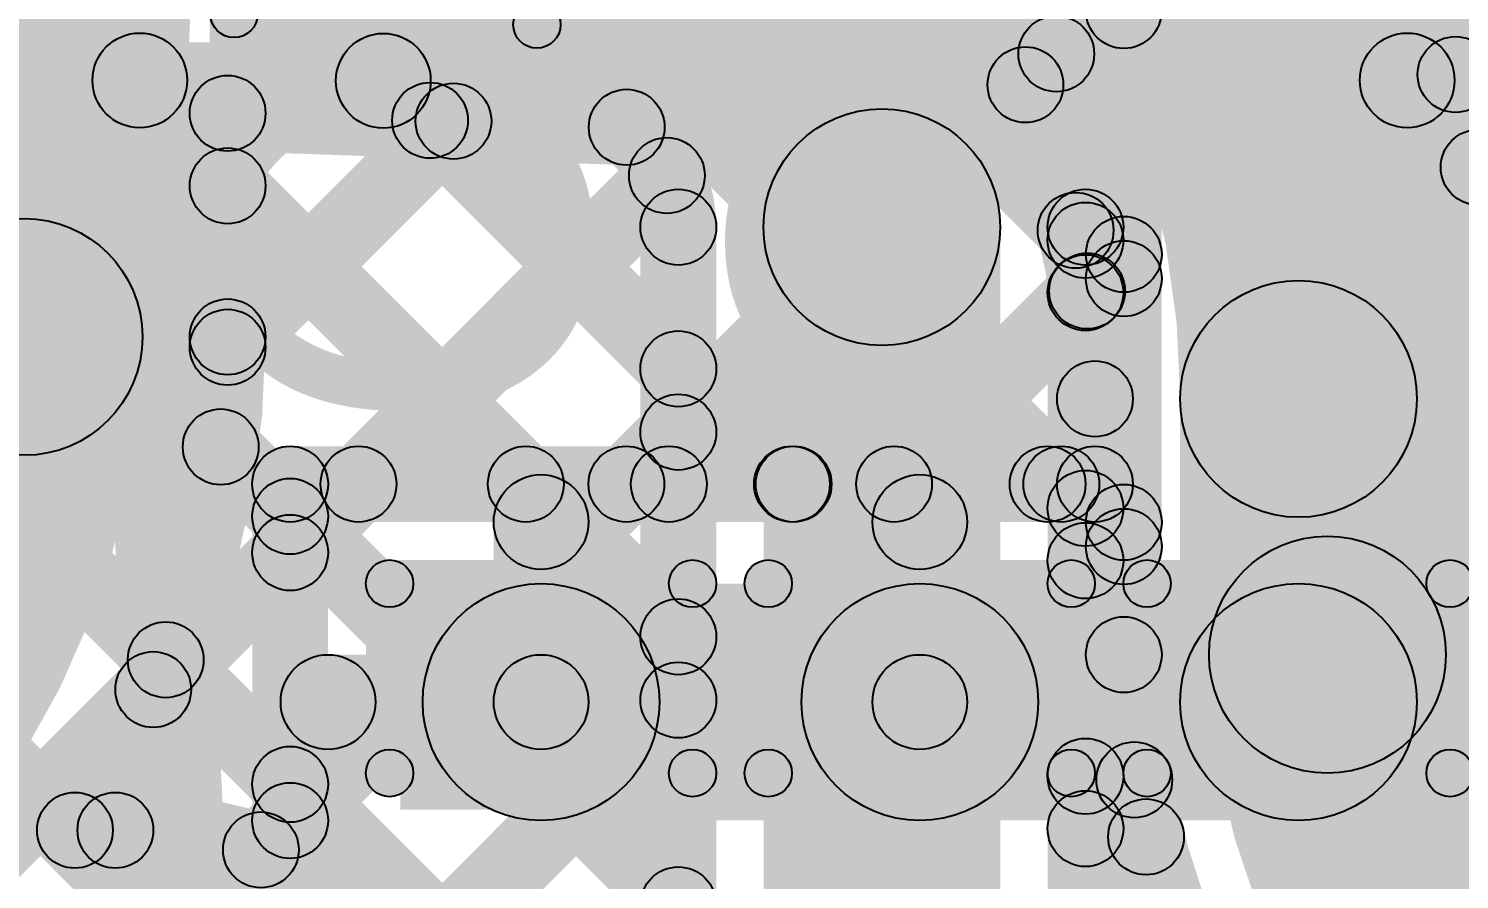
# Model space of a CAD drawing. Header units: millimetres. Extents: x -2.17 to 2.17, y -2.17 to 2.17.
# Drawn here: x -0.9881 to -0.837, y -0.0833 to 0.0065 of the extents above; entities that cross this region are included whole.
import ezdxf

# ---------------------------------------------------------------- set-up
doc = ezdxf.new("R2010")
doc.units = ezdxf.units.MM
doc.header["$MEASUREMENT"] = 0
for name, color, linetype in [('BottomLayer', 5, 'Continuous'), ('BottomOverlay', 54, 'Continuous'), ('BottomPaste', 16, 'Continuous'), ('BottomSolder', 6, 'Continuous'), ('Mechanical1', 6, 'Continuous'), ('Mechanical2', 216, 'Continuous'), ('TopLayer', 1, 'Continuous'), ('TopOverlay', 2, 'Continuous'), ('TopPaste', 8, 'Continuous'), ('TopSolder', 216, 'Continuous')]:
    doc.layers.add(name, color=color, linetype=linetype)

# ---------------------------------------------------------------- blocks, each defined once
blk = doc.blocks.new('C__0402_386')
at = {"layer": 'TopLayer'}
for points in [[(-0.0275, -0.0125), (-0.0275, 0.0125), (-0.0095, 0.0125), (-0.0095, -0.0125)], [(0.0095, -0.0125), (0.0095, 0.0125), (0.0275, 0.0125), (0.0275, -0.0125)]]:
    blk.add_hatch(color=1, dxfattribs=at).paths.add_polyline_path(points)
at = {"layer": 'TopOverlay'}
h = blk.add_hatch(color=2, dxfattribs=at)
edge = h.paths.add_edge_path()
edge.add_arc((-0.031, 0.016), 0.0025, 0, 360)
h = blk.add_hatch(color=2, dxfattribs=at)
edge = h.paths.add_edge_path()
edge.add_arc((-0.031, 0.016), 0.0025, 0, 360)
for points in [[(-0.031, 0.0135), (-0.031, 0.0185), (-0.011, 0.0185), (-0.011, 0.0135)], [(0.011, 0.0135), (0.011, 0.0185), (0.031, 0.0185), (0.031, 0.0135)], [(-0.0335, 0.016), (-0.0285, 0.016), (-0.0285, -0.016), (-0.0335, -0.016)], [(0.0285, 0.016), (0.0335, 0.016), (0.0335, -0.016), (0.0285, -0.016)], [(-0.031, -0.0185), (-0.031, -0.0135), (-0.011, -0.0135), (-0.011, -0.0185)], [(0.011, -0.0185), (0.011, -0.0135), (0.031, -0.0135), (0.031, -0.0185)]]:
    blk.add_hatch(color=2, dxfattribs=at).paths.add_polyline_path(points)
h = blk.add_hatch(color=2, dxfattribs=at)
edge = h.paths.add_edge_path()
edge.add_arc((-0.011, 0.016), 0.0025, 0, 360)
h = blk.add_hatch(color=2, dxfattribs=at)
edge = h.paths.add_edge_path()
edge.add_arc((0.011, 0.016), 0.0025, 0, 360)
h = blk.add_hatch(color=2, dxfattribs=at)
edge = h.paths.add_edge_path()
edge.add_arc((0.031, 0.016), 0.0025, 0, 360)
h = blk.add_hatch(color=2, dxfattribs=at)
edge = h.paths.add_edge_path()
edge.add_arc((0.031, 0.016), 0.0025, 0, 360)
h = blk.add_hatch(color=2, dxfattribs=at)
edge = h.paths.add_edge_path()
edge.add_arc((-0.031, -0.016), 0.0025, 0, 360)
h = blk.add_hatch(color=2, dxfattribs=at)
edge = h.paths.add_edge_path()
edge.add_arc((-0.031, -0.016), 0.0025, 0, 360)
h = blk.add_hatch(color=2, dxfattribs=at)
edge = h.paths.add_edge_path()
edge.add_arc((-0.011, -0.016), 0.0025, 0, 360)
h = blk.add_hatch(color=2, dxfattribs=at)
edge = h.paths.add_edge_path()
edge.add_arc((0.011, -0.016), 0.0025, 0, 360)
h = blk.add_hatch(color=2, dxfattribs=at)
edge = h.paths.add_edge_path()
edge.add_arc((0.031, -0.016), 0.0025, 0, 360)
h = blk.add_hatch(color=2, dxfattribs=at)
edge = h.paths.add_edge_path()
edge.add_arc((0.031, -0.016), 0.0025, 0, 360)
at = {"layer": 'TopPaste'}
for points in [[(-0.0275, -0.0125), (-0.0275, 0.0125), (-0.0095, 0.0125), (-0.0095, -0.0125)], [(0.0095, -0.0125), (0.0095, 0.0125), (0.0275, 0.0125), (0.0275, -0.0125)]]:
    blk.add_hatch(color=8, dxfattribs=at).paths.add_polyline_path(points)
at = {"layer": 'TopSolder'}
for points in [[(-0.02986, -0.01486), (-0.02986, 0.01486), (-0.00714, 0.01486), (-0.00714, -0.01486)], [(0.00714, -0.01486), (0.00714, 0.01486), (0.02986, 0.01486), (0.02986, -0.01486)]]:
    blk.add_hatch(color=216, dxfattribs=at).paths.add_polyline_path(points)
at = {"layer": 'TopOverlay'}
for centre in [(-0.031, 0.016), (-0.031, 0.016), (-0.011, 0.016), (0.011, 0.016), (0.031, 0.016), (0.031, 0.016), (-0.031, -0.016), (-0.031, -0.016), (-0.011, -0.016), (0.011, -0.016), (0.031, -0.016), (0.031, -0.016)]:
    blk.add_circle(centre, 0.0025, dxfattribs=at)
blk = doc.blocks.new('C__0402_B_445')
at = {"layer": 'BottomLayer'}
for points in [[(-0.0095, 0.0125), (-0.0095, -0.0125), (-0.0275, -0.0125), (-0.0275, 0.0125)], [(0.0275, 0.0125), (0.0275, -0.0125), (0.0095, -0.0125), (0.0095, 0.0125)]]:
    blk.add_hatch(color=5, dxfattribs=at).paths.add_polyline_path(points)
at = {"layer": 'BottomOverlay'}
h = blk.add_hatch(color=54, dxfattribs=at)
edge = h.paths.add_edge_path()
edge.add_arc((-0.031, 0.016), 0.0025, 0, 360)
h = blk.add_hatch(color=54, dxfattribs=at)
edge = h.paths.add_edge_path()
edge.add_arc((-0.031, 0.016), 0.0025, 0, 360)
for points in [[(-0.031, 0.0135), (-0.031, 0.0185), (-0.011, 0.0185), (-0.011, 0.0135)], [(0.011, 0.0135), (0.011, 0.0185), (0.031, 0.0185), (0.031, 0.0135)], [(-0.0335, 0.016), (-0.0285, 0.016), (-0.0285, -0.016), (-0.0335, -0.016)], [(0.0285, 0.016), (0.0335, 0.016), (0.0335, -0.016), (0.0285, -0.016)], [(-0.031, -0.0185), (-0.031, -0.0135), (-0.011, -0.0135), (-0.011, -0.0185)], [(0.011, -0.0185), (0.011, -0.0135), (0.031, -0.0135), (0.031, -0.0185)]]:
    blk.add_hatch(color=54, dxfattribs=at).paths.add_polyline_path(points)
h = blk.add_hatch(color=54, dxfattribs=at)
edge = h.paths.add_edge_path()
edge.add_arc((-0.011, 0.016), 0.0025, 0, 360)
h = blk.add_hatch(color=54, dxfattribs=at)
edge = h.paths.add_edge_path()
edge.add_arc((0.011, 0.016), 0.0025, 0, 360)
h = blk.add_hatch(color=54, dxfattribs=at)
edge = h.paths.add_edge_path()
edge.add_arc((0.031, 0.016), 0.0025, 0, 360)
h = blk.add_hatch(color=54, dxfattribs=at)
edge = h.paths.add_edge_path()
edge.add_arc((0.031, 0.016), 0.0025, 0, 360)
h = blk.add_hatch(color=54, dxfattribs=at)
edge = h.paths.add_edge_path()
edge.add_arc((-0.031, -0.016), 0.0025, 0, 360)
h = blk.add_hatch(color=54, dxfattribs=at)
edge = h.paths.add_edge_path()
edge.add_arc((-0.031, -0.016), 0.0025, 0, 360)
h = blk.add_hatch(color=54, dxfattribs=at)
edge = h.paths.add_edge_path()
edge.add_arc((-0.011, -0.016), 0.0025, 0, 360)
h = blk.add_hatch(color=54, dxfattribs=at)
edge = h.paths.add_edge_path()
edge.add_arc((0.011, -0.016), 0.0025, 0, 360)
h = blk.add_hatch(color=54, dxfattribs=at)
edge = h.paths.add_edge_path()
edge.add_arc((0.031, -0.016), 0.0025, 0, 360)
h = blk.add_hatch(color=54, dxfattribs=at)
edge = h.paths.add_edge_path()
edge.add_arc((0.031, -0.016), 0.0025, 0, 360)
at = {"layer": 'BottomPaste'}
for points in [[(-0.0095, 0.0125), (-0.0095, -0.0125), (-0.0275, -0.0125), (-0.0275, 0.0125)], [(0.0275, 0.0125), (0.0275, -0.0125), (0.0095, -0.0125), (0.0095, 0.0125)]]:
    blk.add_hatch(color=16, dxfattribs=at).paths.add_polyline_path(points)
at = {"layer": 'BottomSolder'}
for points in [[(-0.00714, 0.01486), (-0.00714, -0.01486), (-0.02986, -0.01486), (-0.02986, 0.01486)], [(0.02986, 0.01486), (0.02986, -0.01486), (0.00714, -0.01486), (0.00714, 0.01486)]]:
    blk.add_hatch(color=6, dxfattribs=at).paths.add_polyline_path(points)
at = {"layer": 'BottomOverlay'}
for centre in [(-0.031, 0.016), (-0.031, 0.016), (-0.011, 0.016), (0.011, 0.016), (0.031, 0.016), (0.031, 0.016), (-0.031, -0.016), (-0.031, -0.016), (-0.011, -0.016), (0.011, -0.016), (0.031, -0.016), (0.031, -0.016)]:
    blk.add_circle(centre, 0.0025, dxfattribs=at)
blk = doc.blocks.new('C__0402_B_446')
at = {"layer": 'BottomLayer'}
for points in [[(-0.0095, 0.0125), (-0.0095, -0.0125), (-0.0275, -0.0125), (-0.0275, 0.0125)], [(0.0275, 0.0125), (0.0275, -0.0125), (0.0095, -0.0125), (0.0095, 0.0125)]]:
    blk.add_hatch(color=5, dxfattribs=at).paths.add_polyline_path(points)
at = {"layer": 'BottomOverlay'}
h = blk.add_hatch(color=54, dxfattribs=at)
edge = h.paths.add_edge_path()
edge.add_arc((-0.031, 0.016), 0.0025, 0, 360)
h = blk.add_hatch(color=54, dxfattribs=at)
edge = h.paths.add_edge_path()
edge.add_arc((-0.031, 0.016), 0.0025, 0, 360)
for points in [[(-0.031, 0.0135), (-0.031, 0.0185), (-0.011, 0.0185), (-0.011, 0.0135)], [(0.011, 0.0135), (0.011, 0.0185), (0.031, 0.0185), (0.031, 0.0135)], [(-0.0335, 0.016), (-0.0285, 0.016), (-0.0285, -0.016), (-0.0335, -0.016)], [(0.0285, 0.016), (0.0335, 0.016), (0.0335, -0.016), (0.0285, -0.016)], [(-0.031, -0.0185), (-0.031, -0.0135), (-0.011, -0.0135), (-0.011, -0.0185)], [(0.011, -0.0185), (0.011, -0.0135), (0.031, -0.0135), (0.031, -0.0185)]]:
    blk.add_hatch(color=54, dxfattribs=at).paths.add_polyline_path(points)
h = blk.add_hatch(color=54, dxfattribs=at)
edge = h.paths.add_edge_path()
edge.add_arc((-0.011, 0.016), 0.0025, 0, 360)
h = blk.add_hatch(color=54, dxfattribs=at)
edge = h.paths.add_edge_path()
edge.add_arc((0.011, 0.016), 0.0025, 0, 360)
h = blk.add_hatch(color=54, dxfattribs=at)
edge = h.paths.add_edge_path()
edge.add_arc((0.031, 0.016), 0.0025, 0, 360)
h = blk.add_hatch(color=54, dxfattribs=at)
edge = h.paths.add_edge_path()
edge.add_arc((0.031, 0.016), 0.0025, 0, 360)
h = blk.add_hatch(color=54, dxfattribs=at)
edge = h.paths.add_edge_path()
edge.add_arc((-0.031, -0.016), 0.0025, 0, 360)
h = blk.add_hatch(color=54, dxfattribs=at)
edge = h.paths.add_edge_path()
edge.add_arc((-0.031, -0.016), 0.0025, 0, 360)
h = blk.add_hatch(color=54, dxfattribs=at)
edge = h.paths.add_edge_path()
edge.add_arc((-0.011, -0.016), 0.0025, 0, 360)
h = blk.add_hatch(color=54, dxfattribs=at)
edge = h.paths.add_edge_path()
edge.add_arc((0.011, -0.016), 0.0025, 0, 360)
h = blk.add_hatch(color=54, dxfattribs=at)
edge = h.paths.add_edge_path()
edge.add_arc((0.031, -0.016), 0.0025, 0, 360)
h = blk.add_hatch(color=54, dxfattribs=at)
edge = h.paths.add_edge_path()
edge.add_arc((0.031, -0.016), 0.0025, 0, 360)
at = {"layer": 'BottomPaste'}
for points in [[(-0.0095, 0.0125), (-0.0095, -0.0125), (-0.0275, -0.0125), (-0.0275, 0.0125)], [(0.0275, 0.0125), (0.0275, -0.0125), (0.0095, -0.0125), (0.0095, 0.0125)]]:
    blk.add_hatch(color=16, dxfattribs=at).paths.add_polyline_path(points)
at = {"layer": 'BottomSolder'}
for points in [[(-0.00714, 0.01486), (-0.00714, -0.01486), (-0.02986, -0.01486), (-0.02986, 0.01486)], [(0.02986, 0.01486), (0.02986, -0.01486), (0.00714, -0.01486), (0.00714, 0.01486)]]:
    blk.add_hatch(color=6, dxfattribs=at).paths.add_polyline_path(points)
at = {"layer": 'BottomOverlay'}
for centre in [(-0.031, 0.016), (-0.031, 0.016), (-0.011, 0.016), (0.011, 0.016), (0.031, 0.016), (0.031, 0.016), (-0.031, -0.016), (-0.031, -0.016), (-0.011, -0.016), (0.011, -0.016), (0.031, -0.016), (0.031, -0.016)]:
    blk.add_circle(centre, 0.0025, dxfattribs=at)
blk = doc.blocks.new('C__0402_B_447')
at = {"layer": 'BottomLayer'}
for points in [[(-0.0095, 0.0125), (-0.0095, -0.0125), (-0.0275, -0.0125), (-0.0275, 0.0125)], [(0.0275, 0.0125), (0.0275, -0.0125), (0.0095, -0.0125), (0.0095, 0.0125)]]:
    blk.add_hatch(color=5, dxfattribs=at).paths.add_polyline_path(points)
at = {"layer": 'BottomOverlay'}
h = blk.add_hatch(color=54, dxfattribs=at)
edge = h.paths.add_edge_path()
edge.add_arc((-0.031, 0.016), 0.0025, 0, 360)
h = blk.add_hatch(color=54, dxfattribs=at)
edge = h.paths.add_edge_path()
edge.add_arc((-0.031, 0.016), 0.0025, 0, 360)
for points in [[(-0.031, 0.0135), (-0.031, 0.0185), (-0.011, 0.0185), (-0.011, 0.0135)], [(0.011, 0.0135), (0.011, 0.0185), (0.031, 0.0185), (0.031, 0.0135)], [(-0.0335, 0.016), (-0.0285, 0.016), (-0.0285, -0.016), (-0.0335, -0.016)], [(0.0285, 0.016), (0.0335, 0.016), (0.0335, -0.016), (0.0285, -0.016)], [(-0.031, -0.0185), (-0.031, -0.0135), (-0.011, -0.0135), (-0.011, -0.0185)], [(0.011, -0.0185), (0.011, -0.0135), (0.031, -0.0135), (0.031, -0.0185)]]:
    blk.add_hatch(color=54, dxfattribs=at).paths.add_polyline_path(points)
h = blk.add_hatch(color=54, dxfattribs=at)
edge = h.paths.add_edge_path()
edge.add_arc((-0.011, 0.016), 0.0025, 0, 360)
h = blk.add_hatch(color=54, dxfattribs=at)
edge = h.paths.add_edge_path()
edge.add_arc((0.011, 0.016), 0.0025, 0, 360)
h = blk.add_hatch(color=54, dxfattribs=at)
edge = h.paths.add_edge_path()
edge.add_arc((0.031, 0.016), 0.0025, 0, 360)
h = blk.add_hatch(color=54, dxfattribs=at)
edge = h.paths.add_edge_path()
edge.add_arc((0.031, 0.016), 0.0025, 0, 360)
h = blk.add_hatch(color=54, dxfattribs=at)
edge = h.paths.add_edge_path()
edge.add_arc((-0.031, -0.016), 0.0025, 0, 360)
h = blk.add_hatch(color=54, dxfattribs=at)
edge = h.paths.add_edge_path()
edge.add_arc((-0.031, -0.016), 0.0025, 0, 360)
h = blk.add_hatch(color=54, dxfattribs=at)
edge = h.paths.add_edge_path()
edge.add_arc((-0.011, -0.016), 0.0025, 0, 360)
h = blk.add_hatch(color=54, dxfattribs=at)
edge = h.paths.add_edge_path()
edge.add_arc((0.011, -0.016), 0.0025, 0, 360)
h = blk.add_hatch(color=54, dxfattribs=at)
edge = h.paths.add_edge_path()
edge.add_arc((0.031, -0.016), 0.0025, 0, 360)
h = blk.add_hatch(color=54, dxfattribs=at)
edge = h.paths.add_edge_path()
edge.add_arc((0.031, -0.016), 0.0025, 0, 360)
at = {"layer": 'BottomPaste'}
for points in [[(-0.0095, 0.0125), (-0.0095, -0.0125), (-0.0275, -0.0125), (-0.0275, 0.0125)], [(0.0275, 0.0125), (0.0275, -0.0125), (0.0095, -0.0125), (0.0095, 0.0125)]]:
    blk.add_hatch(color=16, dxfattribs=at).paths.add_polyline_path(points)
at = {"layer": 'BottomSolder'}
for points in [[(-0.00714, 0.01486), (-0.00714, -0.01486), (-0.02986, -0.01486), (-0.02986, 0.01486)], [(0.02986, 0.01486), (0.02986, -0.01486), (0.00714, -0.01486), (0.00714, 0.01486)]]:
    blk.add_hatch(color=6, dxfattribs=at).paths.add_polyline_path(points)
at = {"layer": 'BottomOverlay'}
for centre in [(-0.031, 0.016), (-0.031, 0.016), (-0.011, 0.016), (0.011, 0.016), (0.031, 0.016), (0.031, 0.016), (-0.031, -0.016), (-0.031, -0.016), (-0.011, -0.016), (0.011, -0.016), (0.031, -0.016), (0.031, -0.016)]:
    blk.add_circle(centre, 0.0025, dxfattribs=at)

msp = doc.modelspace()

# ---------------------------------------------------------------- hatches: boundary and pattern name
at = {"layer": 'BottomLayer'}
for points in [[(-1.16684, -0.17598), (-1.1725, -0.17032), (-0.95353, 0.04865), (-0.94787, 0.04299)], [(-1.08251, 0.04306), (-1.07685, 0.04872), (-0.95767, -0.07047), (-0.96333, -0.07612)], [(-1.05423, 0.04306), (-1.04857, 0.04872), (-0.95767, -0.04218), (-0.96333, -0.04784)], [(-1.02594, 0.04306), (-1.02029, 0.04872), (-0.93279, -0.03878), (-0.93844, -0.04444)], [(-0.99766, 0.04306), (-0.992, 0.04872), (-0.9045, -0.03878), (-0.91016, -0.04444)], [(-0.96937, 0.04306), (-0.96372, 0.04872), (-0.87622, -0.03878), (-0.88187, -0.04444)], [(-0.93905, 0.04102), (-0.93339, 0.04668), (-0.87471, -0.012), (-0.88037, -0.01766)], [(-1.14352, -0.18094), (-1.14917, -0.17528), (-0.92993, 0.04396), (-0.92427, 0.03831)], [(-1.09708, 0.02934), (-1.09142, 0.035), (-0.95267, -0.10375), (-0.95833, -0.10941)], [(-1.11523, -0.18094), (-1.12089, -0.17528), (-0.91138, 0.03422), (-0.90572, 0.02857)], [(-0.95045, -0.04444), (-0.9561, -0.03878), (-0.89667, 0.02065), (-0.89101, 0.01499)], [(-0.92216, -0.04444), (-0.92782, -0.03878), (-0.88567, 0.00337), (-0.88001, -0.00229)], [(-0.84025, -0.00121), (-0.83459, 0.00445), (-0.82833, -0.00182), (-0.83398, -0.00748)], [(-0.83215, -0.011), (-0.83781, -0.00534), (-0.83503, -0.00256), (-0.82938, -0.00822)], [(-0.89388, -0.04444), (-0.89953, -0.03878), (-0.87916, -0.0184), (-0.8735, -0.02406)], [(-0.8715, -0.04161), (-0.8795, -0.04161), (-0.8795, -0.03261), (-0.8715, -0.03261)], [(-0.8415, -0.06461), (-0.8665, -0.06461), (-0.8665, -0.03261), (-0.8415, -0.03261)], [(-0.9605, -0.04561), (-0.9605, -0.03761), (-0.9205, -0.03761), (-0.9205, -0.04561)], [(-0.9205, -0.04561), (-0.9205, -0.03761), (-0.9075, -0.03761), (-0.9075, -0.04561)], [(-0.9205, -0.04561), (-0.9205, -0.03761), (-0.9075, -0.03761), (-0.9075, -0.04561)], [(-0.9075, -0.04561), (-0.9075, -0.03761), (-0.8805, -0.03761), (-0.8805, -0.04561)], [(-0.8805, -0.04561), (-0.8805, -0.03761), (-0.8755, -0.03761), (-0.8755, -0.04561)], [(-0.8805, -0.04561), (-0.8805, -0.03761), (-0.8755, -0.03761), (-0.8755, -0.04561)], [(-0.95767, -0.05166), (-0.96333, -0.04601), (-0.9561, -0.03878), (-0.95045, -0.04444)], [(-0.9565, -0.08761), (-0.9645, -0.08761), (-0.9645, -0.04161), (-0.9565, -0.04161)], [(-1.08695, -0.18094), (-1.0926, -0.17528), (-0.96333, -0.04601), (-0.95767, -0.05166)], [(-0.929, -0.06461), (-0.939, -0.06461), (-0.939, -0.04561), (-0.929, -0.04561)], [(-0.889, -0.06461), (-0.899, -0.06461), (-0.899, -0.04561), (-0.889, -0.04561)], [(-0.934, -0.07711), (-0.934, -0.05211), (-0.894, -0.05211), (-0.894, -0.07711)], [(-0.894, -0.07711), (-0.894, -0.05211), (-0.854, -0.05211), (-0.854, -0.07711)], [(-0.9565, -0.06961), (-0.9565, -0.05961), (-0.934, -0.05961), (-0.934, -0.06961)], [(-1.05866, -0.18094), (-1.06432, -0.17528), (-0.96333, -0.07429), (-0.95767, -0.07995)]]:
    msp.add_hatch(color=5, dxfattribs=at).paths.add_polyline_path(points)
h = msp.add_hatch(color=5, dxfattribs=at)
edge = h.paths.add_edge_path()
edge.add_arc((-0.88284, 0.00054), 0.004, 0, 360)
h = msp.add_hatch(color=5, dxfattribs=at)
edge = h.paths.add_edge_path()
edge.add_arc((-0.83742, 0.00162), 0.004, 0, 360)
h = msp.add_hatch(color=5, dxfattribs=at)
edge = h.paths.add_edge_path()
edge.add_arc((-0.83498, -0.00817), 0.004, 0, 360)
h = msp.add_hatch(color=5, dxfattribs=at)
edge = h.paths.add_edge_path()
edge.add_arc((-0.87754, -0.01483), 0.004, 0, 360)
h = msp.add_hatch(color=5, dxfattribs=at)
edge = h.paths.add_edge_path()
edge.add_arc((-0.87633, -0.02123), 0.004, 0, 360)
h = msp.add_hatch(color=5, dxfattribs=at)
edge = h.paths.add_edge_path()
edge.add_arc((-0.854, -0.03261), 0.0125, 0, 360)
h = msp.add_hatch(color=5, dxfattribs=at)
edge = h.paths.add_edge_path()
edge.add_arc((-0.854, -0.03261), 0.0125, 0, 360)
h = msp.add_hatch(color=5, dxfattribs=at)
edge = h.paths.add_edge_path()
edge.add_arc((-0.8755, -0.03261), 0.004, 0, 360)
h = msp.add_hatch(color=5, dxfattribs=at)
edge = h.paths.add_edge_path()
edge.add_arc((-0.8755, -0.03261), 0.004, 0, 360)
h = msp.add_hatch(color=5, dxfattribs=at)
edge = h.paths.add_edge_path()
edge.add_arc((-0.9605, -0.04161), 0.004, 0, 360)
h = msp.add_hatch(color=5, dxfattribs=at)
edge = h.paths.add_edge_path()
edge.add_arc((-0.9605, -0.04161), 0.004, 0, 360)
h = msp.add_hatch(color=5, dxfattribs=at)
edge = h.paths.add_edge_path()
edge.add_arc((-0.95328, -0.04161), 0.004, 0, 360)
h = msp.add_hatch(color=5, dxfattribs=at)
edge = h.paths.add_edge_path()
edge.add_arc((-0.95328, -0.04161), 0.004, 0, 360)
h = msp.add_hatch(color=5, dxfattribs=at)
edge = h.paths.add_edge_path()
edge.add_arc((-0.93561, -0.04161), 0.004, 0, 360)
h = msp.add_hatch(color=5, dxfattribs=at)
edge = h.paths.add_edge_path()
edge.add_arc((-0.92499, -0.04161), 0.004, 0, 360)
h = msp.add_hatch(color=5, dxfattribs=at)
edge = h.paths.add_edge_path()
edge.add_arc((-0.9205, -0.04161), 0.004, 0, 360)
h = msp.add_hatch(color=5, dxfattribs=at)
edge = h.paths.add_edge_path()
edge.add_arc((-0.9205, -0.04161), 0.004, 0, 360)
h = msp.add_hatch(color=5, dxfattribs=at)
edge = h.paths.add_edge_path()
edge.add_arc((-0.9205, -0.04161), 0.004, 0, 360)
h = msp.add_hatch(color=5, dxfattribs=at)
edge = h.paths.add_edge_path()
edge.add_arc((-0.9075, -0.04161), 0.004, 0, 360)
h = msp.add_hatch(color=5, dxfattribs=at)
edge = h.paths.add_edge_path()
edge.add_arc((-0.9075, -0.04161), 0.004, 0, 360)
h = msp.add_hatch(color=5, dxfattribs=at)
edge = h.paths.add_edge_path()
edge.add_arc((-0.9075, -0.04161), 0.004, 0, 360)
h = msp.add_hatch(color=5, dxfattribs=at)
edge = h.paths.add_edge_path()
edge.add_arc((-0.90733, -0.04161), 0.004, 0, 360)
h = msp.add_hatch(color=5, dxfattribs=at)
edge = h.paths.add_edge_path()
edge.add_arc((-0.89671, -0.04161), 0.004, 0, 360)
h = msp.add_hatch(color=5, dxfattribs=at)
edge = h.paths.add_edge_path()
edge.add_arc((-0.8805, -0.04161), 0.004, 0, 360)
h = msp.add_hatch(color=5, dxfattribs=at)
edge = h.paths.add_edge_path()
edge.add_arc((-0.8805, -0.04161), 0.004, 0, 360)
h = msp.add_hatch(color=5, dxfattribs=at)
edge = h.paths.add_edge_path()
edge.add_arc((-0.8805, -0.04161), 0.004, 0, 360)
h = msp.add_hatch(color=5, dxfattribs=at)
edge = h.paths.add_edge_path()
edge.add_arc((-0.87905, -0.04161), 0.004, 0, 360)
h = msp.add_hatch(color=5, dxfattribs=at)
edge = h.paths.add_edge_path()
edge.add_arc((-0.8755, -0.04161), 0.004, 0, 360)
h = msp.add_hatch(color=5, dxfattribs=at)
edge = h.paths.add_edge_path()
edge.add_arc((-0.8755, -0.04161), 0.004, 0, 360)
h = msp.add_hatch(color=5, dxfattribs=at)
edge = h.paths.add_edge_path()
edge.add_arc((-0.8755, -0.04161), 0.004, 0, 360)
h = msp.add_hatch(color=5, dxfattribs=at)
edge = h.paths.add_edge_path()
edge.add_arc((-0.934, -0.04561), 0.005, 0, 360)
h = msp.add_hatch(color=5, dxfattribs=at)
edge = h.paths.add_edge_path()
edge.add_arc((-0.894, -0.04561), 0.005, 0, 360)
h = msp.add_hatch(color=5, dxfattribs=at)
edge = h.paths.add_edge_path()
edge.add_arc((-0.9605, -0.04501), 0.004, 0, 360)
h = msp.add_hatch(color=5, dxfattribs=at)
edge = h.paths.add_edge_path()
edge.add_arc((-0.9605, -0.04884), 0.004, 0, 360)
h = msp.add_hatch(color=5, dxfattribs=at)
edge = h.paths.add_edge_path()
edge.add_arc((-0.9605, -0.04884), 0.004, 0, 360)
h = msp.add_hatch(color=5, dxfattribs=at)
edge = h.paths.add_edge_path()
edge.add_arc((-0.934, -0.06461), 0.0125, 0, 360)
h = msp.add_hatch(color=5, dxfattribs=at)
edge = h.paths.add_edge_path()
edge.add_arc((-0.894, -0.06461), 0.0125, 0, 360)
h = msp.add_hatch(color=5, dxfattribs=at)
edge = h.paths.add_edge_path()
edge.add_arc((-0.894, -0.06461), 0.0125, 0, 360)
h = msp.add_hatch(color=5, dxfattribs=at)
edge = h.paths.add_edge_path()
edge.add_arc((-0.854, -0.06461), 0.0125, 0, 360)
h = msp.add_hatch(color=5, dxfattribs=at)
edge = h.paths.add_edge_path()
edge.add_arc((-0.854, -0.06461), 0.0125, 0, 360)
h = msp.add_hatch(color=5, dxfattribs=at)
edge = h.paths.add_edge_path()
edge.add_arc((-0.9565, -0.06461), 0.005, 0, 360)
h = msp.add_hatch(color=5, dxfattribs=at)
edge = h.paths.add_edge_path()
edge.add_arc((-0.934, -0.06461), 0.005, 0, 360)
h = msp.add_hatch(color=5, dxfattribs=at)
edge = h.paths.add_edge_path()
edge.add_arc((-0.934, -0.06461), 0.005, 0, 360)
h = msp.add_hatch(color=5, dxfattribs=at)
edge = h.paths.add_edge_path()
edge.add_arc((-0.894, -0.06461), 0.005, 0, 360)
h = msp.add_hatch(color=5, dxfattribs=at)
edge = h.paths.add_edge_path()
edge.add_arc((-0.9605, -0.07329), 0.004, 0, 360)
h = msp.add_hatch(color=5, dxfattribs=at)
edge = h.paths.add_edge_path()
edge.add_arc((-0.9605, -0.07712), 0.004, 0, 360)
at = {"layer": 'Mechanical1'}
msp.add_hatch(color=6, dxfattribs=at).paths.add_polyline_path([(-2.164, -0.005), (-2.164, 0.005), (0, 0.005), (0, -0.005)])
at = {"layer": 'Mechanical2'}
h = msp.add_hatch(color=216, dxfattribs=at)
edge = h.paths.add_edge_path()
edge.add_arc((-0.97638, 0.001), 0.005, 0, 360)
h = msp.add_hatch(color=216, dxfattribs=at)
edge = h.paths.add_edge_path()
edge.add_arc((-0.84252, 0.001), 0.005, 0, 360)
at = {"layer": 'TopLayer'}
for points in [[(-0.86845, -0.05961), (-0.87645, -0.05961), (-0.87645, 0.04787), (-0.86845, 0.04787)], [(-0.83845, -0.05961), (-0.86345, -0.05961), (-0.86345, 0.04787), (-0.83845, 0.04787)], [(-0.9761, -0.02607), (-1.0011, -0.02607), (-1.0011, 0.03966), (-0.9761, 0.03966)], [(-0.89309, 0.02335), (-0.88744, 0.02901), (-0.86963, 0.0112), (-0.87528, 0.00554)], [(-0.94567, 0.00078), (-0.95566, 0.00113), (-0.955, 0.02012), (-0.945, 0.01977)], [(-0.87675, 0.00097), (-0.88241, 0.00663), (-0.87528, 0.01375), (-0.86963, 0.0081)], [(-0.96724, -0.00647), (-0.96696, 0.00153), (-0.92481, 0.00006), (-0.92509, -0.00794)], [(-0.96428, -0.02998), (-0.96993, -0.02433), (-0.94608, -0.00047), (-0.94042, -0.00613)], [(-0.94855, -0.00604), (-0.9429, -0.00039), (-0.91667, -0.02661), (-0.92233, -0.03227)], [(-0.9631, -0.02607), (-0.9711, -0.02607), (-0.9711, -0.00247), (-0.9631, -0.00247)], [(-0.97213, -0.06612), (-0.97779, -0.06047), (-0.92353, -0.00621), (-0.91788, -0.01187)], [(-0.96993, -0.01295), (-0.96427, -0.0073), (-0.91667, -0.0549), (-0.92233, -0.06055)], [(-0.87933, -0.0187), (-0.87367, -0.01304), (-0.86963, -0.01709), (-0.87528, -0.02275)], [(-0.9155, -0.13072), (-0.9235, -0.13072), (-0.9235, -0.01449), (-0.9155, -0.01449)], [(-0.8855, -0.145), (-0.9105, -0.145), (-0.9105, -0.01449), (-0.8855, -0.01449)], [(-0.8725, -0.13072), (-0.8805, -0.13072), (-0.8805, -0.01449), (-0.8725, -0.01449)], [(-0.87367, -0.02423), (-0.87933, -0.01858), (-0.87528, -0.01453), (-0.86963, -0.02019)], [(-0.96076, -0.08304), (-0.96642, -0.07738), (-0.92233, -0.03329), (-0.91667, -0.03895)], [(-0.97066, -0.0405), (-0.965, -0.03485), (-0.91667, -0.08318), (-0.92233, -0.08884)], [(-0.87933, -0.04698), (-0.87367, -0.04133), (-0.86963, -0.04537), (-0.87528, -0.05103)], [(-0.87367, -0.05252), (-0.87933, -0.04686), (-0.87528, -0.04281), (-0.86963, -0.04847)], [(-0.97647, -0.06298), (-0.97081, -0.05733), (-0.94094, -0.08719), (-0.9466, -0.09285)], [(-0.94171, -0.09227), (-0.94737, -0.08662), (-0.92233, -0.06158), (-0.91667, -0.06723)], [(-0.87933, -0.07527), (-0.87367, -0.06961), (-0.86727, -0.07601), (-0.87293, -0.08167)], [(-0.87367, -0.0808), (-0.87933, -0.07514), (-0.87418, -0.06999), (-0.86852, -0.07565)], [(-0.98323, -0.08214), (-0.98323, -0.07414), (-0.97896, -0.07414), (-0.97896, -0.08214)]]:
    msp.add_hatch(color=1, dxfattribs=at).paths.add_polyline_path(points)
h = msp.add_hatch(color=1, dxfattribs=at)
edge = h.paths.add_edge_path()
edge.add_arc((-0.87245, 0.00837), 0.004, 0, 360)
h = msp.add_hatch(color=1, dxfattribs=at)
edge = h.paths.add_edge_path()
edge.add_arc((-0.87958, 0.0038), 0.004, 0, 360)
h = msp.add_hatch(color=1, dxfattribs=at)
edge = h.paths.add_edge_path()
edge.add_arc((-0.95066, 0.00096), 0.005, 0, 360)
h = msp.add_hatch(color=1, dxfattribs=at)
edge = h.paths.add_edge_path()
edge.add_arc((-0.9671, -0.00247), 0.004, 0, 360)
h = msp.add_hatch(color=1, dxfattribs=at)
edge = h.paths.add_edge_path()
edge.add_arc((-0.9671, -0.00247), 0.004, 0, 360)
h = msp.add_hatch(color=1, dxfattribs=at)
edge = h.paths.add_edge_path()
edge.add_arc((-0.94572, -0.00322), 0.004, 0, 360)
h = msp.add_hatch(color=1, dxfattribs=at)
edge = h.paths.add_edge_path()
edge.add_arc((-0.94325, -0.0033), 0.004, 0, 360)
h = msp.add_hatch(color=1, dxfattribs=at)
edge = h.paths.add_edge_path()
edge.add_arc((-0.92495, -0.00394), 0.004, 0, 360)
h = msp.add_hatch(color=1, dxfattribs=at)
edge = h.paths.add_edge_path()
edge.add_arc((-0.92495, -0.00394), 0.004, 0, 360)
h = msp.add_hatch(color=1, dxfattribs=at)
edge = h.paths.add_edge_path()
edge.add_arc((-0.898, -0.01449), 0.0125, 0, 360)
h = msp.add_hatch(color=1, dxfattribs=at)
edge = h.paths.add_edge_path()
edge.add_arc((-0.898, -0.01449), 0.0125, 0, 360)
h = msp.add_hatch(color=1, dxfattribs=at)
edge = h.paths.add_edge_path()
edge.add_arc((-0.92071, -0.00904), 0.004, 0, 360)
h = msp.add_hatch(color=1, dxfattribs=at)
edge = h.paths.add_edge_path()
edge.add_arc((-0.9671, -0.01013), 0.004, 0, 360)
h = msp.add_hatch(color=1, dxfattribs=at)
edge = h.paths.add_edge_path()
edge.add_arc((-0.9195, -0.01449), 0.004, 0, 360)
h = msp.add_hatch(color=1, dxfattribs=at)
edge = h.paths.add_edge_path()
edge.add_arc((-0.9195, -0.01449), 0.004, 0, 360)
h = msp.add_hatch(color=1, dxfattribs=at)
edge = h.paths.add_edge_path()
edge.add_arc((-0.8765, -0.01449), 0.004, 0, 360)
h = msp.add_hatch(color=1, dxfattribs=at)
edge = h.paths.add_edge_path()
edge.add_arc((-0.8765, -0.01449), 0.004, 0, 360)
h = msp.add_hatch(color=1, dxfattribs=at)
edge = h.paths.add_edge_path()
edge.add_arc((-0.8765, -0.01587), 0.004, 0, 360)
h = msp.add_hatch(color=1, dxfattribs=at)
edge = h.paths.add_edge_path()
edge.add_arc((-0.9886, -0.02607), 0.0125, 0, 360)
h = msp.add_hatch(color=1, dxfattribs=at)
edge = h.paths.add_edge_path()
edge.add_arc((-0.9886, -0.02607), 0.0125, 0, 360)
h = msp.add_hatch(color=1, dxfattribs=at)
edge = h.paths.add_edge_path()
edge.add_arc((-0.87245, -0.01736), 0.004, 0, 360)
h = msp.add_hatch(color=1, dxfattribs=at)
edge = h.paths.add_edge_path()
edge.add_arc((-0.87245, -0.01992), 0.004, 0, 360)
h = msp.add_hatch(color=1, dxfattribs=at)
edge = h.paths.add_edge_path()
edge.add_arc((-0.8765, -0.0214), 0.004, 0, 360)
h = msp.add_hatch(color=1, dxfattribs=at)
edge = h.paths.add_edge_path()
edge.add_arc((-0.9671, -0.02607), 0.004, 0, 360)
h = msp.add_hatch(color=1, dxfattribs=at)
edge = h.paths.add_edge_path()
edge.add_arc((-0.9671, -0.02607), 0.004, 0, 360)
h = msp.add_hatch(color=1, dxfattribs=at)
edge = h.paths.add_edge_path()
edge.add_arc((-0.9671, -0.02716), 0.004, 0, 360)
h = msp.add_hatch(color=1, dxfattribs=at)
edge = h.paths.add_edge_path()
edge.add_arc((-0.9195, -0.02944), 0.004, 0, 360)
h = msp.add_hatch(color=1, dxfattribs=at)
edge = h.paths.add_edge_path()
edge.add_arc((-0.9195, -0.03612), 0.004, 0, 360)
h = msp.add_hatch(color=1, dxfattribs=at)
edge = h.paths.add_edge_path()
edge.add_arc((-0.96783, -0.03768), 0.004, 0, 360)
h = msp.add_hatch(color=1, dxfattribs=at)
edge = h.paths.add_edge_path()
edge.add_arc((-0.8765, -0.04416), 0.004, 0, 360)
h = msp.add_hatch(color=1, dxfattribs=at)
edge = h.paths.add_edge_path()
edge.add_arc((-0.87245, -0.04564), 0.004, 0, 360)
h = msp.add_hatch(color=1, dxfattribs=at)
edge = h.paths.add_edge_path()
edge.add_arc((-0.87245, -0.0482), 0.004, 0, 360)
h = msp.add_hatch(color=1, dxfattribs=at)
edge = h.paths.add_edge_path()
edge.add_arc((-0.8765, -0.04969), 0.004, 0, 360)
h = msp.add_hatch(color=1, dxfattribs=at)
edge = h.paths.add_edge_path()
edge.add_arc((-0.85095, -0.05961), 0.0125, 0, 360)
h = msp.add_hatch(color=1, dxfattribs=at)
edge = h.paths.add_edge_path()
edge.add_arc((-0.85095, -0.05961), 0.0125, 0, 360)
h = msp.add_hatch(color=1, dxfattribs=at)
edge = h.paths.add_edge_path()
edge.add_arc((-0.9195, -0.05772), 0.004, 0, 360)
h = msp.add_hatch(color=1, dxfattribs=at)
edge = h.paths.add_edge_path()
edge.add_arc((-0.87245, -0.05961), 0.004, 0, 360)
h = msp.add_hatch(color=1, dxfattribs=at)
edge = h.paths.add_edge_path()
edge.add_arc((-0.87245, -0.05961), 0.004, 0, 360)
h = msp.add_hatch(color=1, dxfattribs=at)
edge = h.paths.add_edge_path()
edge.add_arc((-0.97364, -0.06015), 0.004, 0, 360)
h = msp.add_hatch(color=1, dxfattribs=at)
edge = h.paths.add_edge_path()
edge.add_arc((-0.97496, -0.06329), 0.004, 0, 360)
h = msp.add_hatch(color=1, dxfattribs=at)
edge = h.paths.add_edge_path()
edge.add_arc((-0.9195, -0.0644), 0.004, 0, 360)
h = msp.add_hatch(color=1, dxfattribs=at)
edge = h.paths.add_edge_path()
edge.add_arc((-0.8765, -0.07244), 0.004, 0, 360)
h = msp.add_hatch(color=1, dxfattribs=at)
edge = h.paths.add_edge_path()
edge.add_arc((-0.87135, -0.07282), 0.004, 0, 360)
h = msp.add_hatch(color=1, dxfattribs=at)
edge = h.paths.add_edge_path()
edge.add_arc((-0.8765, -0.07797), 0.004, 0, 360)
h = msp.add_hatch(color=1, dxfattribs=at)
edge = h.paths.add_edge_path()
edge.add_arc((-0.98323, -0.07814), 0.004, 0, 360)
h = msp.add_hatch(color=1, dxfattribs=at)
edge = h.paths.add_edge_path()
edge.add_arc((-0.98323, -0.07814), 0.004, 0, 360)
h = msp.add_hatch(color=1, dxfattribs=at)
edge = h.paths.add_edge_path()
edge.add_arc((-0.97896, -0.07814), 0.004, 0, 360)
h = msp.add_hatch(color=1, dxfattribs=at)
edge = h.paths.add_edge_path()
edge.add_arc((-0.97896, -0.07814), 0.004, 0, 360)
h = msp.add_hatch(color=1, dxfattribs=at)
edge = h.paths.add_edge_path()
edge.add_arc((-0.8701, -0.07884), 0.004, 0, 360)
h = msp.add_hatch(color=1, dxfattribs=at)
edge = h.paths.add_edge_path()
edge.add_arc((-0.96359, -0.08021), 0.004, 0, 360)
h = msp.add_hatch(color=1, dxfattribs=at)
edge = h.paths.add_edge_path()
edge.add_arc((-0.9195, -0.08601), 0.004, 0, 360)

# ---------------------------------------------------------------- linework, layer by layer
at = {"layer": 'BottomLayer'}
for points, const_width in [([(-0.954, 0.08889, -0.414214), (-0.8325, -0.03261)], 0.008), ([(-0.954, 0.06739, -0.414214), (-0.854, -0.03261)], 0.025), ([(-0.954, 0.04589, -0.414214), (-0.8755, -0.03261)], 0.008)]:
    msp.add_lwpolyline(points, format="xyb", dxfattribs=dict(at, const_width=const_width))
for centre, radius in [((-0.88284, 0.00054), 0.004), ((-0.83742, 0.00162), 0.004), ((-0.83498, -0.00817), 0.004), ((-0.87754, -0.01483), 0.004), ((-0.87633, -0.02123), 0.004), ((-0.854, -0.03261), 0.0125), ((-0.854, -0.03261), 0.0125), ((-0.8755, -0.03261), 0.004), ((-0.8755, -0.03261), 0.004), ((-0.9605, -0.04161), 0.004), ((-0.9605, -0.04161), 0.004), ((-0.95328, -0.04161), 0.004), ((-0.95328, -0.04161), 0.004), ((-0.93561, -0.04161), 0.004), ((-0.92499, -0.04161), 0.004), ((-0.9205, -0.04161), 0.004), ((-0.9205, -0.04161), 0.004), ((-0.9205, -0.04161), 0.004), ((-0.9075, -0.04161), 0.004), ((-0.9075, -0.04161), 0.004), ((-0.9075, -0.04161), 0.004), ((-0.90733, -0.04161), 0.004), ((-0.89671, -0.04161), 0.004), ((-0.8805, -0.04161), 0.004), ((-0.8805, -0.04161), 0.004), ((-0.8805, -0.04161), 0.004), ((-0.87905, -0.04161), 0.004), ((-0.8755, -0.04161), 0.004), ((-0.8755, -0.04161), 0.004), ((-0.8755, -0.04161), 0.004), ((-0.934, -0.04561), 0.005), ((-0.894, -0.04561), 0.005), ((-0.9605, -0.04501), 0.004), ((-0.9605, -0.04884), 0.004), ((-0.9605, -0.04884), 0.004), ((-0.934, -0.06461), 0.0125), ((-0.894, -0.06461), 0.0125), ((-0.894, -0.06461), 0.0125), ((-0.854, -0.06461), 0.0125), ((-0.854, -0.06461), 0.0125), ((-0.9565, -0.06461), 0.005), ((-0.934, -0.06461), 0.005), ((-0.934, -0.06461), 0.005), ((-0.894, -0.06461), 0.005), ((-0.9605, -0.07329), 0.004), ((-0.9605, -0.07712), 0.004)]:
    msp.add_circle(centre, radius, dxfattribs=at)
at = {"layer": 'Mechanical2', "const_width": 0.01}
for points in [[(2.16535, 0.001, 1), (-2.16535, 0.001, 1)], [(2.08135, -0.01, 1), (-2.04935, -0.01, 1)], [(1.84055, 0.001, 1), (-1.84055, 0.001, 1)], [(1.6437, 0.001, 1), (-1.6437, 0.001, 1)], [(1.50394, 0, 1), (-1.50394, 0, 1)], [(1.30709, 0.001, 1), (-1.30709, 0.001, 1)], [(1.17323, 0.001, 1), (-1.17323, 0.001, 1)], [(0.97638, 0.001, 1), (-0.97638, 0.001, 1)], [(0.84252, 0.001, 1), (-0.84252, 0.001, 1)]]:
    msp.add_lwpolyline(points, format="xyb", close=True, dxfattribs=at)
at = {"layer": 'Mechanical2'}
for centre in [(-0.97638, 0.001), (-0.84252, 0.001)]:
    msp.add_circle(centre, 0.005, dxfattribs=at)
at = {"layer": 'TopLayer'}
for points, const_width in [([(-0.93244, 0.01995, -0.414214), (-0.898, -0.01449)], 0.025), ([(-0.89147, 0.0236, -0.189482), (-0.8765, -0.01449)], 0.008), ([(-0.92495, -0.00394, -0.242988), (-0.9195, -0.01449)], 0.008), ([(-0.9886, -0.02607, -0.414214), (-1.05916, -0.09664)], 0.025), ([(-0.9671, -0.02607, -0.15141), (-0.98323, -0.07814)], 0.008), ([(-0.79281, -0.11776, -0.414214), (-0.85095, -0.05961)], 0.025), ([(-0.84283, -0.12159, -0.226708), (-0.87245, -0.05961)], 0.008), ([(-0.97896, -0.07814, -0.307708), (-0.925, -0.11482)], 0.008)]:
    msp.add_lwpolyline(points, format="xyb", dxfattribs=dict(at, const_width=const_width))
for centre, radius in [((-0.87245, 0.00837), 0.004), ((-0.87958, 0.0038), 0.004), ((-0.95066, 0.00096), 0.005), ((-0.9671, -0.00247), 0.004), ((-0.9671, -0.00247), 0.004), ((-0.94572, -0.00322), 0.004), ((-0.94325, -0.0033), 0.004), ((-0.92495, -0.00394), 0.004), ((-0.92495, -0.00394), 0.004), ((-0.898, -0.01449), 0.0125), ((-0.898, -0.01449), 0.0125), ((-0.92071, -0.00904), 0.004), ((-0.9671, -0.01013), 0.004), ((-0.9195, -0.01449), 0.004), ((-0.9195, -0.01449), 0.004), ((-0.8765, -0.01449), 0.004), ((-0.8765, -0.01449), 0.004), ((-0.8765, -0.01587), 0.004), ((-0.9886, -0.02607), 0.0125), ((-0.9886, -0.02607), 0.0125), ((-0.87245, -0.01736), 0.004), ((-0.87245, -0.01992), 0.004), ((-0.8765, -0.0214), 0.004), ((-0.9671, -0.02607), 0.004), ((-0.9671, -0.02607), 0.004), ((-0.9671, -0.02716), 0.004), ((-0.9195, -0.02944), 0.004), ((-0.9195, -0.03612), 0.004), ((-0.96783, -0.03768), 0.004), ((-0.8765, -0.04416), 0.004), ((-0.87245, -0.04564), 0.004), ((-0.87245, -0.0482), 0.004), ((-0.8765, -0.04969), 0.004), ((-0.85095, -0.05961), 0.0125), ((-0.85095, -0.05961), 0.0125), ((-0.9195, -0.05772), 0.004), ((-0.87245, -0.05961), 0.004), ((-0.87245, -0.05961), 0.004), ((-0.97364, -0.06015), 0.004), ((-0.97496, -0.06329), 0.004), ((-0.9195, -0.0644), 0.004), ((-0.8765, -0.07244), 0.004), ((-0.87135, -0.07282), 0.004), ((-0.8765, -0.07797), 0.004), ((-0.98323, -0.07814), 0.004), ((-0.98323, -0.07814), 0.004), ((-0.97896, -0.07814), 0.004), ((-0.97896, -0.07814), 0.004), ((-0.8701, -0.07884), 0.004), ((-0.96359, -0.08021), 0.004), ((-0.9195, -0.08601), 0.004)]:
    msp.add_circle(centre, radius, dxfattribs=at)

# ---------------------------------------------------------------- block references
for name, p, rotation in [('C__0402_386', (-0.94935, 0.03844), 87.99999999999999), ('C__0402_B_447', (-0.934, -0.08311), 90), ('C__0402_B_446', (-0.894, -0.08311), 90), ('C__0402_B_445', (-0.854, -0.08311), 90)]:
    msp.add_blockref(name, p, dxfattribs=dict(rotation=rotation))

# ---------------------------------------------------------------- texts
at = {"layer": 'BottomOverlay', "text_generation_flag": 2}
for s, p in [('C20', (-0.969, -0.03661)), ('C21', (-0.914, -0.03661))]:
    msp.add_text(s, height=0.04, rotation=270, dxfattribs=at).set_placement(p)
at = {"layer": 'BottomOverlay'}
msp.add_text('$', height=0.04, dxfattribs=at).set_placement((-0.86, -0.03802))

doc.saveas('drawing.dxf')
